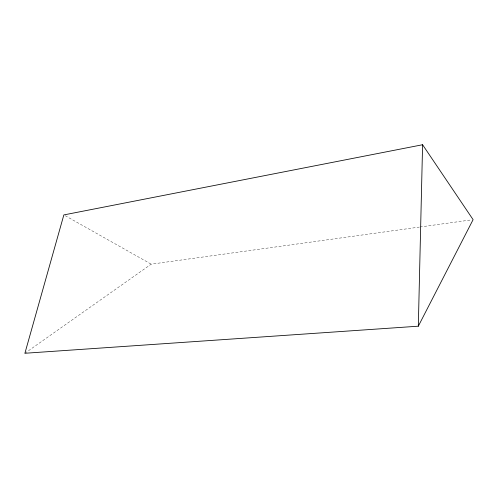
<?xml version="1.0" encoding="UTF-8"?>
<svg xmlns="http://www.w3.org/2000/svg" width="498" height="498" viewBox="0 0 498 498"><rect width="100%" height="100%" fill="white"/><g stroke="black" fill="none" stroke-linecap="round" stroke-linejoin="round"><path stroke-width="0.37" stroke-dasharray="2.49 1.87" d="M24.9 353.263L151.199 264.17L419.192 227.113M419.963 227.001L471.562 219.867M65.201 215.684L151.199 264.17"/><path stroke-width="0.75" d="M418.32 326.196L422.59 144.737L63.85 214.918L24.9 353.263L418.32 326.196L473.1 219.655L422.59 144.737"/></g></svg>
